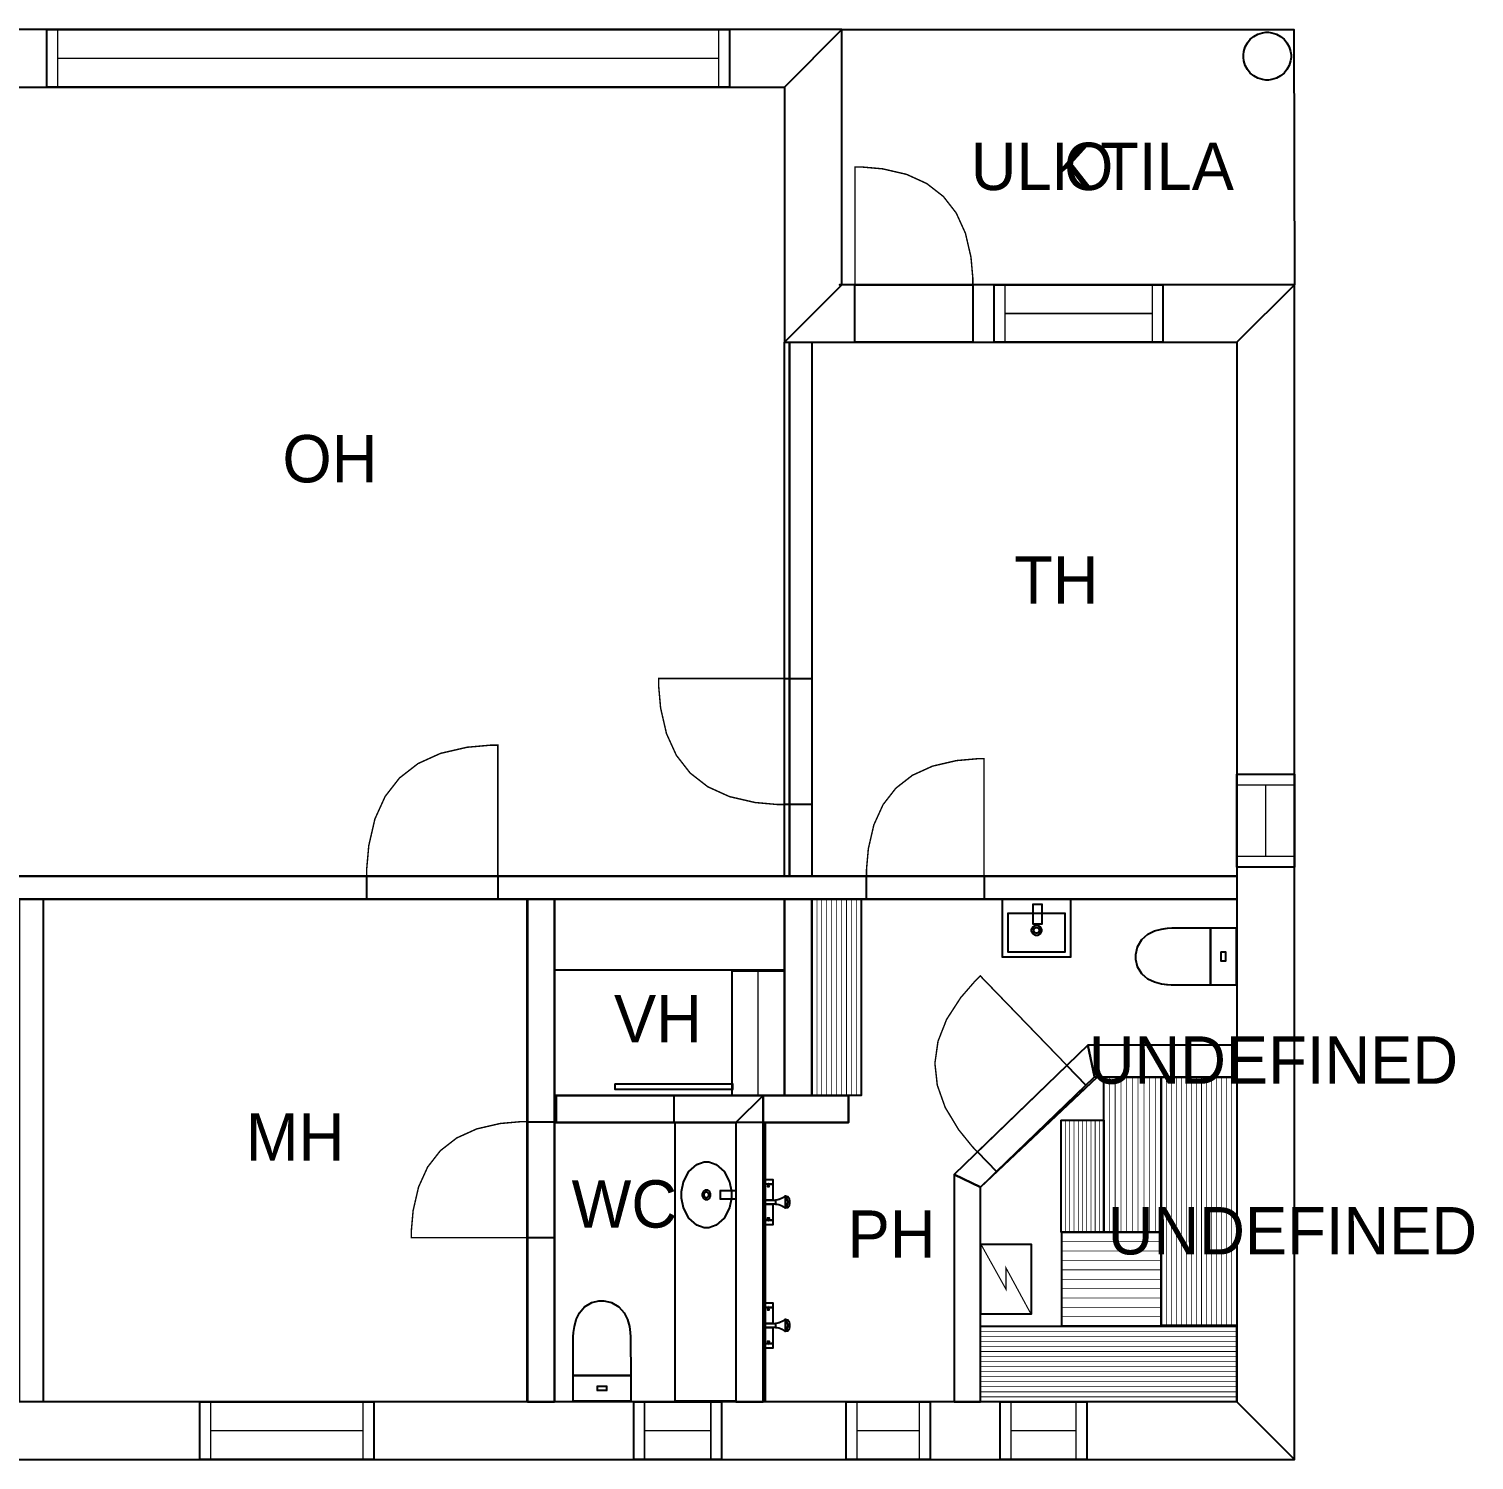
# Model space of a CAD drawing. Extents: x -2 to 29.4, y 0 to 12.7.
# Drawn here: x 18.91 to 29.4, y 1.6 to 11.99 of the extents above; entities that cross this region are included whole.
import ezdxf

# ---------------------------------------------------------------- set-up
doc = ezdxf.new("R2010")
doc.units = 0
doc.layers.get('0').update_dxf_attribs({"linetype": 'CONTINUOUS'})

msp = doc.modelspace()

# ---------------------------------------------------------------- linework, layer by layer
at = {"color": 0}
for points, const_width in [([(12.9177, 11.5708), (24.3924, 11.5708), (24.809, 11.9874), (12.501, 11.9874), (12.9177, 11.5708)], 0.00208), ([(19.0371, 11.9874), (23.9914, 11.9874), (23.9914, 11.5708), (19.0371, 11.5708), (19.0371, 11.9874)], 0.01042), ([(19.0371, 11.9874), (23.9914, 11.9874), (23.9914, 11.5708), (19.0371, 11.5708), (19.0371, 11.9874)], 0.01042), ([(24.3924, 11.5708), (24.3924, 9.71793), (24.809, 10.1346), (24.809, 11.9874), (24.3924, 11.5708)], 0.00208), ([(24.809, 10.1346), (24.809, 11.9874), (28.0888, 11.9874), (28.0932, 10.1346), (24.791, 10.1346), (24.809, 10.1346)], 0.00208), ([(25.7589, 10.1346), (25.7589, 10.1847), (25.7456, 10.3351), (25.7054, 10.5089), (25.6386, 10.6559), (25.545, 10.7763), (25.4247, 10.8698), (25.2778, 10.9367), (25.1039, 10.9768), (24.9535, 10.9901), (24.9035, 10.9901), (24.9035, 10.1346), (25.7589, 10.1346)], 0.01042), ([(24.3924, 9.71793), (27.6765, 9.71793), (28.0932, 10.1346), (24.809, 10.1346), (24.3924, 9.71793)], 0.00208), ([(24.9035, 10.1346), (25.7589, 10.1346), (25.7589, 9.71793), (24.9035, 9.71793), (24.9035, 10.1346)], 0.01042), ([(24.9035, 10.1346), (25.7589, 10.1346), (25.7589, 9.71793), (24.9035, 9.71793), (24.9035, 10.1346)], 0.01042), ([(25.9144, 10.1346), (27.1394, 10.1346), (27.1394, 9.71793), (25.9144, 9.71793), (25.9144, 10.1346)], 0.01042), ([(25.9144, 10.1346), (27.1394, 10.1346), (27.1394, 9.71793), (25.9144, 9.71793), (25.9144, 10.1346)], 0.01042), ([(27.6765, 9.71793), (27.6765, 2.02468), (28.0932, 1.60801), (28.0932, 10.1346), (27.6765, 9.71793)], 0.00208), ([(24.3924, 9.71793), (24.5903, 9.71793), (24.5903, 5.84082), (24.3924, 5.84082), (24.3924, 9.71793)], 0.00208), ([(24.3924, 6.36219), (24.3388, 6.36219), (24.1781, 6.37651), (23.9924, 6.41938), (23.8351, 6.49078), (23.7065, 6.59076), (23.6065, 6.71935), (23.5351, 6.87651), (23.4924, 7.06222), (23.4781, 7.22293), (23.4781, 7.27647), (24.3924, 7.27647), (24.3924, 6.36219)], 0.01042), ([(24.3924, 7.27647), (24.5903, 7.27647), (24.5903, 6.36219), (24.3924, 6.36219), (24.3924, 7.27647)], 0.01042), ([(24.3924, 7.27647), (24.5903, 7.27647), (24.5903, 6.36219), (24.3924, 6.36219), (24.3924, 7.27647)], 0.01042), ([(21.3589, 5.84082), (21.3589, 5.8966), (21.3738, 6.06392), (21.4183, 6.25726), (21.4926, 6.42085), (21.5967, 6.55469), (21.7306, 6.65881), (21.8942, 6.73313), (22.0875, 6.77772), (22.2549, 6.79258), (22.3106, 6.79258), (22.3106, 5.84082), (21.3589, 5.84082)], 0.01042), ([(24.9871, 5.84082), (24.9871, 5.89085), (25.0004, 6.04085), (25.0404, 6.21419), (25.1071, 6.36083), (25.2004, 6.48085), (25.3204, 6.57422), (25.4671, 6.64085), (25.6404, 6.68088), (25.7904, 6.69417), (25.8404, 6.69417), (25.8404, 5.84082), (24.9871, 5.84082)], 0.01042), ([(27.6765, 6.58176), (28.0932, 6.58176), (28.0932, 5.90804), (27.6765, 5.90804), (27.6765, 6.58176)], 0.01042), ([(27.6765, 6.58176), (28.0932, 6.58176), (28.0932, 5.90804), (27.6765, 5.90804), (27.6765, 6.58176)], 0.01042), ([(15.5824, 5.84082), (27.6765, 5.84082), (27.6765, 5.67529), (15.5824, 5.67529), (15.5824, 5.84082)], 0.00208), ([(21.3589, 5.84082), (22.3106, 5.84082), (22.3106, 5.67529), (21.3589, 5.67529), (21.3589, 5.84082)], 0.01042), ([(21.3589, 5.84082), (22.3106, 5.84082), (22.3106, 5.67529), (21.3589, 5.67529), (21.3589, 5.84082)], 0.01042), ([(24.9871, 5.84082), (25.8404, 5.84082), (25.8404, 5.67529), (24.9871, 5.67529), (24.9871, 5.84082)], 0.01042), ([(24.9871, 5.84082), (25.8404, 5.84082), (25.8404, 5.67529), (24.9871, 5.67529), (24.9871, 5.84082)], 0.01042), ([(18.8128, 5.67529), (19.0107, 5.67529), (19.0107, 2.02468), (18.8128, 2.02468), (18.8128, 5.67529)], 0.00208), ([(22.5251, 5.67529), (22.7231, 5.67529), (22.7231, 2.02468), (22.5251, 2.02468), (22.5251, 5.67529)], 0.00208), ([(22.7231, 5.67535), (24.3883, 5.67535), (24.3883, 5.16026), (22.7231, 5.16026), (22.7231, 5.67535)], 0.01042), ([(24.3924, 5.67529), (24.5903, 5.67529), (24.5903, 4.25065), (24.3924, 4.25065), (24.3924, 5.67529)], 0.00208), ([(24.591, 5.67389), (24.591, 4.25065), (24.9493, 4.25065), (24.9493, 5.67389), (24.591, 5.67389)], 0.01042), ([(25.9747, 5.67486), (26.469, 5.67486), (26.469, 5.25364), (25.9747, 5.25364), (25.9747, 5.67486)], 0.01042), ([(26.0158, 5.57383), (26.4279, 5.57383), (26.4279, 5.2909), (26.0158, 5.2909), (26.0158, 5.57383)], 0.01042), ([(26.1972, 5.63976), (26.2597, 5.63976), (26.2597, 5.49393), (26.1972, 5.49393), (26.1972, 5.63976)], 0.01042), ([(26.2583, 5.44879), (26.2583, 5.44239), (26.2476, 5.42301), (26.2283, 5.41233), (26.2219, 5.41233), (26.2154, 5.41233), (26.1961, 5.42301), (26.1854, 5.44239), (26.1854, 5.44879), (26.1854, 5.45524), (26.1961, 5.47461), (26.2154, 5.48525), (26.2219, 5.48525), (26.2283, 5.48525), (26.2476, 5.47461), (26.2583, 5.45524), (26.2583, 5.44879)], 0.00833), ([(26.2428, 5.44879), (26.2428, 5.44515), (26.2367, 5.43408), (26.2256, 5.42796), (26.2219, 5.42796), (26.2182, 5.42796), (26.2071, 5.43408), (26.2011, 5.44515), (26.2011, 5.44879), (26.2011, 5.45247), (26.2071, 5.46354), (26.2182, 5.46962), (26.2219, 5.46962), (26.2256, 5.46962), (26.2367, 5.46354), (26.2428, 5.45247), (26.2428, 5.44879)], 0.00833), ([(27.2158, 5.05062), (27.2158, 5.05062), (27.204, 5.05057), (27.1731, 5.05219), (27.1292, 5.05832), (27.079, 5.07172), (27.0287, 5.09532), (26.9849, 5.13178), (26.9539, 5.18392), (26.9422, 5.23699), (26.9422, 5.25461), (26.9422, 5.27294), (26.9539, 5.32781), (26.9849, 5.38189), (27.0287, 5.41971), (27.079, 5.44412), (27.1292, 5.45811), (27.1731, 5.46451), (27.204, 5.46625), (27.2158, 5.46615), (27.2158, 5.46615), (27.4842, 5.46718), (27.4842, 5.05062), (27.2158, 5.05062)], 0.01042), ([(27.4842, 5.46718), (27.4842, 5.05062), (27.6714, 5.05062), (27.6714, 5.46718), (27.4842, 5.46718)], 0.01042), ([(27.5619, 5.29199), (27.5619, 5.22581), (27.5935, 5.22581), (27.5935, 5.29199), (27.5619, 5.29199)], 0.01042), ([(24.0107, 5.15494), (24.0107, 4.25065), (24.3896, 4.25065), (24.3896, 5.15494), (24.0107, 5.15494)], 0.01042), ([(25.7924, 3.84011), (25.7556, 3.87819), (25.6553, 4.00211), (25.5582, 4.16347), (25.501, 4.32411), (25.4836, 4.4841), (25.5062, 4.64344), (25.5687, 4.80214), (25.6711, 4.96018), (25.7756, 5.08074), (25.8135, 5.11751), (26.4417, 4.46821), (25.7924, 3.84011)], 0.01042), ([(26.5938, 4.6154), (25.6233, 3.67654), (25.8149, 3.58436), (26.6424, 4.38476), (26.5938, 4.6154)], 0.00208), ([(27.6765, 4.6154), (26.5938, 4.6154), (26.6424, 4.38476), (27.6765, 4.38476), (27.6765, 4.6154)], 0.00208), ([(26.4417, 4.46821), (25.7924, 3.84011), (25.9311, 3.69678), (26.5803, 4.32487), (26.4417, 4.46821)], 0.01042), ([(26.4417, 4.46821), (25.7924, 3.84011), (25.9311, 3.69678), (26.5803, 4.32487), (26.4417, 4.46821)], 0.01042), ([(23.1632, 4.33399), (24.014, 4.33399), (24.014, 4.29232), (23.1632, 4.29232), (23.1632, 4.33399)], 0.01042), ([(26.7089, 4.38482), (26.7089, 3.25831), (27.1256, 3.25831), (27.1256, 4.38482), (26.7089, 4.38482)], 0.01042), ([(27.1264, 4.38482), (27.1264, 2.57878), (27.6751, 2.57878), (27.6751, 4.38482), (27.1264, 4.38482)], 0.01042), ([(22.7231, 4.25065), (24.2375, 4.25065), (24.2375, 4.05274), (22.7231, 4.05274), (22.7231, 4.25065)], 0.00208), ([(22.7376, 4.25065), (23.5886, 4.25065), (23.5886, 4.05274), (22.7376, 4.05274), (22.7376, 4.25065)], 0.01042), ([(24.0396, 4.05274), (24.0396, 2.02468), (24.2375, 2.02468), (24.2375, 4.25065), (24.0396, 4.05274)], 0.00208), ([(24.2375, 4.25065), (24.8569, 4.25065), (24.8569, 4.05274), (24.2375, 4.05274), (24.2375, 4.25065)], 0.00208), ([(22.5251, 4.05946), (22.4757, 4.05946), (22.3276, 4.04633), (22.1565, 4.00683), (22.0117, 3.94103), (21.8932, 3.84885), (21.8011, 3.73042), (21.7353, 3.58561), (21.6957, 3.41444), (21.6826, 3.26633), (21.6826, 3.21696), (22.5251, 3.21696), (22.5251, 4.05946)], 0.01042), ([(22.5251, 4.05946), (22.7231, 4.05946), (22.7231, 3.21696), (22.5251, 3.21696), (22.5251, 4.05946)], 0.01042), ([(22.5251, 4.05946), (22.7231, 4.05946), (22.7231, 3.21696), (22.5251, 3.21696), (22.5251, 4.05946)], 0.01042), ([(23.5985, 4.05274), (23.5985, 2.02951), (24.0376, 2.02951), (24.0376, 4.05274), (23.5985, 4.05274)], 0.01042), ([(26.4007, 4.0709), (26.4007, 3.25651), (26.7089, 3.25651), (26.7089, 4.0709), (26.4007, 4.0709)], 0.01042), ([(23.825, 3.2889), (23.8074, 3.2889), (23.7544, 3.30778), (23.6969, 3.3591), (23.6582, 3.43528), (23.6439, 3.50521), (23.6439, 3.52849), (23.6439, 3.55181), (23.6582, 3.62175), (23.6969, 3.69792), (23.7544, 3.74924), (23.8074, 3.76807), (23.825, 3.76807), (23.8426, 3.76807), (23.8956, 3.74924), (23.9531, 3.69792), (23.9918, 3.62175), (24.0061, 3.55181), (24.0061, 3.52849), (24.0061, 3.50521), (23.9918, 3.43528), (23.9531, 3.3591), (23.8956, 3.30778), (23.8426, 3.2889), (23.825, 3.2889)], 0.01042), ([(25.6233, 3.67654), (25.6233, 2.02468), (25.8149, 2.02468), (25.8149, 3.58436), (25.6233, 3.67654)], 0.00208), ([(23.825, 3.49203), (23.8201, 3.49203), (23.8056, 3.50271), (23.7975, 3.52208), (23.7975, 3.52849), (23.7975, 3.53494), (23.8056, 3.55431), (23.8201, 3.56494), (23.825, 3.56494), (23.8299, 3.56494), (23.8444, 3.55431), (23.8526, 3.53494), (23.8526, 3.52849), (23.8526, 3.52208), (23.8444, 3.50271), (23.8299, 3.49203), (23.825, 3.49203)], 0.01042), ([(24.2428, 3.64079), (24.2428, 3.60536), (24.3063, 3.60536), (24.3063, 3.64079), (24.2428, 3.64079)], 0.01042), ([(24.2428, 3.60639), (24.2428, 3.48975), (24.3063, 3.48975), (24.3063, 3.60639), (24.2428, 3.60639)], 0.01042), ([(24.275, 3.60536), (24.2737, 3.60215), (24.2699, 3.5925), (24.2687, 3.58974), (24.2687, 3.58974), (24.2701, 3.58974), (24.2744, 3.58974), (24.2787, 3.58974), (24.2803, 3.58974), (24.2803, 3.58974), (24.2796, 3.59212), (24.2761, 3.60211), (24.275, 3.60536)], 0.01042), ([(23.825, 3.50765), (23.8222, 3.50765), (23.8139, 3.51378), (23.8093, 3.52485), (23.8093, 3.52849), (23.8093, 3.53217), (23.8139, 3.54324), (23.8222, 3.54932), (23.825, 3.54932), (23.8278, 3.54932), (23.8361, 3.54324), (23.8408, 3.53217), (23.8408, 3.52849), (23.8408, 3.52485), (23.8361, 3.51378), (23.8278, 3.50765), (23.825, 3.50765)], 0.01042), ([(23.9274, 3.55974), (23.9274, 3.49724), (24.0376, 3.49724), (24.0376, 3.55974), (23.9274, 3.55974)], 0.01042), ([(24.2428, 3.46164), (24.2428, 3.48975), (24.3261, 3.48975), (24.3261, 3.48275), (24.3261, 3.46696), (24.3261, 3.46164), (24.3053, 3.46164), (24.2583, 3.46164), (24.2428, 3.46164)], 0.01042), ([(24.2428, 3.46164), (24.2428, 3.34494), (24.3063, 3.34494), (24.3063, 3.46164), (24.2428, 3.46164)], 0.01042), ([(24.275, 3.34494), (24.2737, 3.34819), (24.2699, 3.35786), (24.2687, 3.36057), (24.2687, 3.36057), (24.2701, 3.36057), (24.2744, 3.36057), (24.2787, 3.36057), (24.2803, 3.36057), (24.2803, 3.36057), (24.2796, 3.35824), (24.2761, 3.34825), (24.275, 3.34494)], 0.01042), ([(24.2428, 3.34494), (24.2428, 3.31164), (24.3063, 3.31164), (24.3063, 3.34494), (24.2428, 3.34494)], 0.01042), ([(26.4046, 3.2564), (27.1264, 3.2564), (27.1264, 2.57497), (26.4046, 2.57497), (26.4046, 3.2564)], 0.01042), ([(25.8175, 3.17025), (25.8175, 2.66162), (26.1821, 2.66162), (26.1821, 3.17025), (25.8175, 3.17025)], 0.00848), ([(22.8586, 2.48551), (22.8586, 2.48551), (22.8586, 2.49729), (22.8601, 2.52826), (22.8664, 2.5721), (22.8797, 2.62235), (22.9033, 2.67258), (22.9397, 2.71642), (22.9919, 2.7474), (23.045, 2.75911), (23.0626, 2.75911), (23.081, 2.75911), (23.1358, 2.7474), (23.1899, 2.71642), (23.2276, 2.67258), (23.2521, 2.62235), (23.2661, 2.5721), (23.2725, 2.52826), (23.2743, 2.49729), (23.2742, 2.48551), (23.2742, 2.48551), (23.2753, 2.21724), (22.8586, 2.21724), (22.8586, 2.48551)], 0.01042), ([(24.2428, 2.74556), (24.2428, 2.71012), (24.3063, 2.71012), (24.3063, 2.74556), (24.2428, 2.74556)], 0.01042), ([(24.2428, 2.71115), (24.2428, 2.59451), (24.3063, 2.59451), (24.3063, 2.71115), (24.2428, 2.71115)], 0.01042), ([(24.275, 2.71012), (24.2737, 2.70692), (24.2699, 2.69726), (24.2687, 2.6945), (24.2687, 2.6945), (24.2701, 2.6945), (24.2744, 2.6945), (24.2787, 2.6945), (24.2803, 2.6945), (24.2803, 2.6945), (24.2796, 2.69689), (24.2761, 2.70688), (24.275, 2.71012)], 0.01042), ([(24.2428, 2.56635), (24.2428, 2.59451), (24.3261, 2.59451), (24.3261, 2.58751), (24.3261, 2.57167), (24.3261, 2.56635), (24.3053, 2.56635), (24.2583, 2.56635), (24.2428, 2.56635)], 0.01042), ([(24.2428, 2.56635), (24.2428, 2.44971), (24.3063, 2.44971), (24.3063, 2.56635), (24.2428, 2.56635)], 0.01042), ([(25.815, 2.57411), (27.6733, 2.57411), (27.6733, 2.02539), (25.815, 2.02539), (25.815, 2.57411)], 0.01042), ([(24.2428, 2.44971), (24.2428, 2.41639), (24.3063, 2.41639), (24.3063, 2.44971), (24.2428, 2.44971)], 0.01042), ([(24.275, 2.44971), (24.2737, 2.45296), (24.2699, 2.46263), (24.2687, 2.46533), (24.2687, 2.46533), (24.2701, 2.46533), (24.2744, 2.46533), (24.2787, 2.46533), (24.2803, 2.46533), (24.2803, 2.46533), (24.2796, 2.463), (24.2761, 2.45301), (24.275, 2.44971)], 0.01042), ([(22.8586, 2.21724), (23.2751, 2.21724), (23.2751, 2.02994), (22.8586, 2.02994), (22.8586, 2.21724)], 0.01042), ([(23.0338, 2.13938), (23.1, 2.13938), (23.1, 2.10781), (23.0338, 2.10781), (23.0338, 2.13938)], 0.01042), ([(27.6765, 2.02468), (5.68886, 2.02468), (5.27219, 1.60801), (28.0932, 1.60801), (27.6765, 2.02468)], 0.00208), ([(20.1471, 2.02468), (21.41, 2.02468), (21.41, 1.60801), (20.1471, 1.60801), (20.1471, 2.02468)], 0.01042), ([(20.1471, 2.02468), (21.41, 2.02468), (21.41, 1.60801), (20.1471, 1.60801), (20.1471, 2.02468)], 0.01042), ([(23.2969, 2.02468), (23.9353, 2.02468), (23.9353, 1.60801), (23.2969, 1.60801), (23.2969, 2.02468)], 0.01042), ([(23.2969, 2.02468), (23.9353, 2.02468), (23.9353, 1.60801), (23.2969, 1.60801), (23.2969, 2.02468)], 0.01042), ([(24.8403, 2.02468), (25.4494, 2.02468), (25.4494, 1.60801), (24.8403, 1.60801), (24.8403, 2.02468)], 0.01042), ([(24.8403, 2.02468), (25.4494, 2.02468), (25.4494, 1.60801), (24.8403, 1.60801), (24.8403, 2.02468)], 0.01042), ([(25.9581, 2.02468), (26.5861, 2.02468), (26.5861, 1.60801), (25.9581, 1.60801), (25.9581, 2.02468)], 0.01042), ([(25.9581, 2.02468), (26.5861, 2.02468), (26.5861, 1.60801), (25.9581, 1.60801), (25.9581, 2.02468)], 0.01042)]:
    msp.add_lwpolyline(points, close=True, dxfattribs=dict(at, const_width=const_width))
for points in [[(12.9177, 11.5708), (24.3924, 11.5708), (24.809, 11.9874), (12.501, 11.9874), (12.9177, 11.5708)], [(24.3924, 11.5708), (24.3924, 9.71793), (24.809, 10.1346), (24.809, 11.9874), (24.3924, 11.5708)], [(28.0689, 11.7947), (28.0689, 11.786), (28.0654, 11.7598), (28.0553, 11.7273), (28.0393, 11.6979), (28.0182, 11.6722), (27.9925, 11.6512), (27.9632, 11.6351), (27.9307, 11.6251), (27.9046, 11.6215), (27.8958, 11.6215), (27.8871, 11.6215), (27.861, 11.6251), (27.8285, 11.6351), (27.799, 11.6512), (27.7733, 11.6722), (27.7522, 11.6979), (27.7363, 11.7273), (27.7263, 11.7598), (27.7228, 11.786), (27.7228, 11.7947), (27.7228, 11.8034), (27.7263, 11.8295), (27.7363, 11.862), (27.7522, 11.8914), (27.7733, 11.9171), (27.799, 11.9382), (27.8285, 11.9542), (27.861, 11.9643), (27.8871, 11.9678), (27.8958, 11.9678), (27.9046, 11.9678), (27.9307, 11.9643), (27.9632, 11.9542), (27.9925, 11.9382), (28.0182, 11.9171), (28.0393, 11.8914), (28.0553, 11.862), (28.0654, 11.8295), (28.0689, 11.8034), (28.0689, 11.7947)], [(24.3924, 9.71793), (27.6765, 9.71793), (28.0932, 10.1346), (24.809, 10.1346), (24.3924, 9.71793)], [(27.6765, 9.71793), (27.6765, 2.02468), (28.0932, 1.60801), (28.0932, 10.1346), (27.6765, 9.71793)], [(24.3924, 9.71793), (24.5903, 9.71793), (24.5903, 5.84082), (24.3924, 5.84082), (24.3924, 9.71793)], [(15.5824, 5.84082), (27.6765, 5.84082), (27.6765, 5.67529), (15.5824, 5.67529), (15.5824, 5.84082)], [(18.8128, 5.67529), (19.0107, 5.67529), (19.0107, 2.02468), (18.8128, 2.02468), (18.8128, 5.67529)], [(22.5251, 5.67529), (22.7231, 5.67529), (22.7231, 2.02468), (22.5251, 2.02468), (22.5251, 5.67529)], [(24.3924, 5.67529), (24.5903, 5.67529), (24.5903, 4.25065), (24.3924, 4.25065), (24.3924, 5.67529)], [(26.5938, 4.6154), (25.6233, 3.67654), (25.8149, 3.58436), (26.6424, 4.38476), (26.5938, 4.6154)], [(27.6765, 4.6154), (26.5938, 4.6154), (26.6424, 4.38476), (27.6765, 4.38476), (27.6765, 4.6154)], [(22.7231, 4.25065), (24.2375, 4.25065), (24.2375, 4.05274), (22.7231, 4.05274), (22.7231, 4.25065)], [(24.0396, 4.05274), (24.0396, 2.02468), (24.2375, 2.02468), (24.2375, 4.25065), (24.0396, 4.05274)], [(24.2375, 4.25065), (24.8569, 4.25065), (24.8569, 4.05274), (24.2375, 4.05274), (24.2375, 4.25065)], [(25.6233, 3.67654), (25.6233, 2.02468), (25.8149, 2.02468), (25.8149, 3.58436), (25.6233, 3.67654)], [(27.6765, 2.02468), (5.68886, 2.02468), (5.27219, 1.60801), (28.0932, 1.60801), (27.6765, 2.02468)]]:
    msp.add_lwpolyline(points, close=True, dxfattribs=at)
at = {"color": 7}
for points in [[(19.0371, 11.9874), (23.9914, 11.9874), (23.9914, 11.5708), (19.0371, 11.5708), (19.0371, 11.9874)], [(19.0371, 11.9874), (23.9914, 11.9874), (23.9914, 11.5708), (19.0371, 11.5708), (19.0371, 11.9874)], [(24.809, 10.1346), (24.809, 11.9874), (28.0888, 11.9874), (28.0932, 10.1346), (24.791, 10.1346), (24.809, 10.1346)], [(24.3924, 9.71793), (24.4279, 9.71793), (24.4279, 5.84082), (17.0481, 5.84082), (17.0481, 6.95117), (17.0844, 6.95117), (17.0844, 11.5708), (24.3924, 11.5708), (24.3924, 9.71793)], [(24.9035, 10.1346), (25.7589, 10.1346), (25.7589, 9.71793), (24.9035, 9.71793), (24.9035, 10.1346)], [(24.9035, 10.1346), (25.7589, 10.1346), (25.7589, 9.71793), (24.9035, 9.71793), (24.9035, 10.1346)], [(25.9144, 10.1346), (27.1394, 10.1346), (27.1394, 9.71793), (25.9144, 9.71793), (25.9144, 10.1346)], [(25.9144, 10.1346), (27.1394, 10.1346), (27.1394, 9.71793), (25.9144, 9.71793), (25.9144, 10.1346)], [(24.4279, 9.71793), (27.6765, 9.71793), (27.6765, 5.84082), (24.4279, 5.84082), (24.4279, 9.71793)], [(24.3924, 7.27647), (24.5903, 7.27647), (24.5903, 6.36219), (24.3924, 6.36219), (24.3924, 7.27647)], [(24.3924, 7.27647), (24.5903, 7.27647), (24.5903, 6.36219), (24.3924, 6.36219), (24.3924, 7.27647)], [(27.6765, 6.58176), (28.0932, 6.58176), (28.0932, 5.90804), (27.6765, 5.90804), (27.6765, 6.58176)], [(27.6765, 6.58176), (28.0932, 6.58176), (28.0932, 5.90804), (27.6765, 5.90804), (27.6765, 6.58176)], [(21.3589, 5.84082), (22.3106, 5.84082), (22.3106, 5.67529), (21.3589, 5.67529), (21.3589, 5.84082)], [(21.3589, 5.84082), (22.3106, 5.84082), (22.3106, 5.67529), (21.3589, 5.67529), (21.3589, 5.84082)], [(24.9871, 5.84082), (25.8404, 5.84082), (25.8404, 5.67529), (24.9871, 5.67529), (24.9871, 5.84082)], [(24.9871, 5.84082), (25.8404, 5.84082), (25.8404, 5.67529), (24.9871, 5.67529), (24.9871, 5.84082)], [(18.8392, 5.67529), (22.5232, 5.67529), (22.5232, 2.02468), (18.8392, 2.02468), (18.8392, 5.67529)], [(22.5251, 2.02468), (22.7231, 2.02468), (22.7231, 4.05274), (24.0396, 4.05274), (24.0396, 2.02468), (24.2375, 2.02468), (24.2375, 4.05274), (24.2518, 4.05274), (24.2518, 2.02468), (22.5232, 2.02468), (22.5232, 5.67529), (22.5251, 5.67529), (22.5251, 2.02468)], [(22.7231, 5.67535), (24.3883, 5.67535), (24.3883, 5.16026), (22.7231, 5.16026), (22.7231, 5.67535)], [(22.7231, 5.67529), (24.3924, 5.67529), (24.3924, 4.25065), (22.7231, 4.25065), (22.7231, 5.67529)], [(27.6765, 4.6154), (26.5938, 4.6154), (25.6233, 3.67654), (25.6233, 2.02468), (24.2518, 2.02468), (24.2518, 4.05274), (24.8569, 4.05274), (24.8569, 4.25065), (24.5903, 4.25065), (24.5903, 5.67529), (27.6765, 5.67529), (27.6765, 4.6154)], [(24.591, 5.67389), (24.9493, 5.67389), (24.9493, 4.25065), (24.591, 4.25065), (24.591, 5.67389)], [(25.9747, 5.67486), (26.469, 5.67486), (26.469, 5.25364), (25.9747, 5.25364), (25.9747, 5.67486)], [(26.0158, 5.57383), (26.4279, 5.57383), (26.4279, 5.2909), (26.0158, 5.2909), (26.0158, 5.57383)], [(26.1972, 5.63976), (26.2597, 5.63976), (26.2597, 5.49393), (26.1972, 5.49393), (26.1972, 5.63976)], [(26.2583, 5.44879), (26.2583, 5.44239), (26.2476, 5.42301), (26.2283, 5.41233), (26.2219, 5.41233), (26.2154, 5.41233), (26.1961, 5.42301), (26.1854, 5.44239), (26.1854, 5.44879), (26.1854, 5.45524), (26.1961, 5.47461), (26.2154, 5.48525), (26.2219, 5.48525), (26.2283, 5.48525), (26.2476, 5.47461), (26.2583, 5.45524), (26.2583, 5.44879)], [(26.2428, 5.44879), (26.2428, 5.44515), (26.2367, 5.43408), (26.2256, 5.42796), (26.2219, 5.42796), (26.2182, 5.42796), (26.2071, 5.43408), (26.2011, 5.44515), (26.2011, 5.44879), (26.2011, 5.45247), (26.2071, 5.46354), (26.2182, 5.46962), (26.2219, 5.46962), (26.2256, 5.46962), (26.2367, 5.46354), (26.2428, 5.45247), (26.2428, 5.44879)], [(27.2158, 5.05062), (27.2158, 5.05062), (27.204, 5.05057), (27.1731, 5.05219), (27.1292, 5.05832), (27.079, 5.07172), (27.0287, 5.09532), (26.9849, 5.13178), (26.9539, 5.18392), (26.9422, 5.23699), (26.9422, 5.25461), (26.9422, 5.27294), (26.9539, 5.32781), (26.9849, 5.38189), (27.0287, 5.41971), (27.079, 5.44412), (27.1292, 5.45811), (27.1731, 5.46451), (27.204, 5.46625), (27.2158, 5.46615), (27.2158, 5.46615), (27.4842, 5.46718), (27.4842, 5.05062), (27.2158, 5.05062)], [(27.4842, 5.46718), (27.6714, 5.46718), (27.6714, 5.05062), (27.4842, 5.05062), (27.4842, 5.46718)], [(27.5619, 5.29199), (27.5935, 5.29199), (27.5935, 5.22581), (27.5619, 5.22581), (27.5619, 5.29199)], [(24.0107, 5.15494), (24.3896, 5.15494), (24.3896, 4.25065), (24.0107, 4.25065), (24.0107, 5.15494)], [(26.4417, 4.46821), (25.7924, 3.84011), (25.9311, 3.69678), (26.5803, 4.32487), (26.4417, 4.46821)], [(26.4417, 4.46821), (25.7924, 3.84011), (25.9311, 3.69678), (26.5803, 4.32487), (26.4417, 4.46821)], [(23.1632, 4.33399), (24.014, 4.33399), (24.014, 4.29232), (23.1632, 4.29232), (23.1632, 4.33399)], [(27.6765, 2.02468), (25.8149, 2.02468), (25.8149, 3.58333), (26.6622, 4.38292), (27.6765, 4.38292), (27.6765, 2.02468)], [(27.6765, 4.38476), (27.6765, 4.38292), (26.6622, 4.38292), (25.9086, 3.67654), (26.6424, 4.38476), (27.6765, 4.38476)], [(26.7089, 4.38482), (27.1256, 4.38482), (27.1256, 3.25831), (26.7089, 3.25831), (26.7089, 4.38482)], [(27.1264, 4.38482), (27.6751, 4.38482), (27.6751, 2.57878), (27.1264, 2.57878), (27.1264, 4.38482)], [(22.7376, 4.25065), (23.5886, 4.25065), (23.5886, 4.05274), (22.7376, 4.05274), (22.7376, 4.25065)], [(22.7376, 4.25065), (23.5886, 4.25065), (23.5886, 4.05274), (22.7376, 4.05274), (22.7376, 4.25065)], [(22.5251, 4.05946), (22.7231, 4.05946), (22.7231, 3.21696), (22.5251, 3.21696), (22.5251, 4.05946)], [(22.5251, 4.05946), (22.7231, 4.05946), (22.7231, 3.21696), (22.5251, 3.21696), (22.5251, 4.05946)], [(23.5985, 4.05274), (24.0376, 4.05274), (24.0376, 2.02951), (23.5985, 2.02951), (23.5985, 4.05274)], [(26.4007, 4.0709), (26.7089, 4.0709), (26.7089, 3.25651), (26.4007, 3.25651), (26.4007, 4.0709)], [(23.825, 3.2889), (23.8074, 3.2889), (23.7544, 3.30778), (23.6969, 3.3591), (23.6582, 3.43528), (23.6439, 3.50521), (23.6439, 3.52849), (23.6439, 3.55181), (23.6582, 3.62175), (23.6969, 3.69792), (23.7544, 3.74924), (23.8074, 3.76807), (23.825, 3.76807), (23.8426, 3.76807), (23.8956, 3.74924), (23.9531, 3.69792), (23.9918, 3.62175), (24.0061, 3.55181), (24.0061, 3.52849), (24.0061, 3.50521), (23.9918, 3.43528), (23.9531, 3.3591), (23.8956, 3.30778), (23.8426, 3.2889), (23.825, 3.2889)], [(24.2428, 3.64079), (24.3063, 3.64079), (24.3063, 3.60536), (24.2428, 3.60536), (24.2428, 3.64079)], [(24.2428, 3.60639), (24.3063, 3.60639), (24.3063, 3.48975), (24.2428, 3.48975), (24.2428, 3.60639)], [(24.275, 3.60536), (24.2737, 3.60215), (24.2699, 3.5925), (24.2687, 3.58974), (24.2687, 3.58974), (24.2701, 3.58974), (24.2744, 3.58974), (24.2787, 3.58974), (24.2803, 3.58974), (24.2803, 3.58974), (24.2796, 3.59212), (24.2761, 3.60211), (24.275, 3.60536)], [(23.825, 3.49203), (23.8201, 3.49203), (23.8056, 3.50271), (23.7975, 3.52208), (23.7975, 3.52849), (23.7975, 3.53494), (23.8056, 3.55431), (23.8201, 3.56494), (23.825, 3.56494), (23.8299, 3.56494), (23.8444, 3.55431), (23.8526, 3.53494), (23.8526, 3.52849), (23.8526, 3.52208), (23.8444, 3.50271), (23.8299, 3.49203), (23.825, 3.49203)], [(23.825, 3.50765), (23.8222, 3.50765), (23.8139, 3.51378), (23.8093, 3.52485), (23.8093, 3.52849), (23.8093, 3.53217), (23.8139, 3.54324), (23.8222, 3.54932), (23.825, 3.54932), (23.8278, 3.54932), (23.8361, 3.54324), (23.8408, 3.53217), (23.8408, 3.52849), (23.8408, 3.52485), (23.8361, 3.51378), (23.8278, 3.50765), (23.825, 3.50765)], [(23.9274, 3.55974), (24.0376, 3.55974), (24.0376, 3.49724), (23.9274, 3.49724), (23.9274, 3.55974)], [(24.2428, 3.46164), (24.2428, 3.48975), (24.3261, 3.48975), (24.3261, 3.48275), (24.3261, 3.46696), (24.3261, 3.46164), (24.3053, 3.46164), (24.2583, 3.46164), (24.2428, 3.46164)], [(24.3261, 3.46164), (24.3324, 3.46164), (24.3513, 3.45801), (24.3738, 3.44808), (24.3782, 3.44493), (24.3797, 3.4439), (24.3943, 3.43375), (24.3958, 3.43349), (24.3987, 3.433), (24.4153, 3.43718), (24.4281, 3.45383), (24.4292, 3.45953), (24.4294, 3.46083), (24.4303, 3.47239), (24.4303, 3.47618), (24.4303, 3.47515), (24.4303, 3.47933), (24.4294, 3.4905), (24.4292, 3.49181), (24.4281, 3.49756), (24.4153, 3.51426), (24.3987, 3.51839), (24.3958, 3.51785), (24.3943, 3.51764), (24.3797, 3.50749), (24.3782, 3.5064), (24.3738, 3.50331), (24.3513, 3.49343), (24.3324, 3.48975), (24.3261, 3.48975)], [(24.3969, 3.43349), (24.3974, 3.43375), (24.4075, 3.44564), (24.4167, 3.4694), (24.4167, 3.47726), (24.4164, 3.48351), (24.4072, 3.50618), (24.3974, 3.51736), (24.3969, 3.51785)], [(24.2428, 3.46164), (24.3063, 3.46164), (24.3063, 3.34494), (24.2428, 3.34494), (24.2428, 3.46164)], [(24.275, 3.34494), (24.2737, 3.34819), (24.2699, 3.35786), (24.2687, 3.36057), (24.2687, 3.36057), (24.2701, 3.36057), (24.2744, 3.36057), (24.2787, 3.36057), (24.2803, 3.36057), (24.2803, 3.36057), (24.2796, 3.35824), (24.2761, 3.34825), (24.275, 3.34494)], [(24.2428, 3.34494), (24.3063, 3.34494), (24.3063, 3.31164), (24.2428, 3.31164), (24.2428, 3.34494)], [(26.4046, 3.2564), (27.1264, 3.2564), (27.1264, 2.57497), (26.4046, 2.57497), (26.4046, 3.2564)], [(25.8175, 3.17025), (26.1821, 3.17025), (26.1821, 2.66162), (25.8175, 2.66162), (25.8175, 3.17025)], [(22.8586, 2.48551), (22.8586, 2.48551), (22.8586, 2.49729), (22.8601, 2.52826), (22.8664, 2.5721), (22.8797, 2.62235), (22.9033, 2.67258), (22.9397, 2.71642), (22.9919, 2.7474), (23.045, 2.75911), (23.0626, 2.75911), (23.081, 2.75911), (23.1358, 2.7474), (23.1899, 2.71642), (23.2276, 2.67258), (23.2521, 2.62235), (23.2661, 2.5721), (23.2725, 2.52826), (23.2743, 2.49729), (23.2742, 2.48551), (23.2742, 2.48551), (23.2753, 2.21724), (22.8586, 2.21724), (22.8586, 2.48551)], [(24.2428, 2.74556), (24.3063, 2.74556), (24.3063, 2.71012), (24.2428, 2.71012), (24.2428, 2.74556)], [(24.2428, 2.71115), (24.3063, 2.71115), (24.3063, 2.59451), (24.2428, 2.59451), (24.2428, 2.71115)], [(24.275, 2.71012), (24.2737, 2.70692), (24.2699, 2.69726), (24.2687, 2.6945), (24.2687, 2.6945), (24.2701, 2.6945), (24.2744, 2.6945), (24.2787, 2.6945), (24.2803, 2.6945), (24.2803, 2.6945), (24.2796, 2.69689), (24.2761, 2.70688), (24.275, 2.71012)], [(24.3261, 2.56635), (24.3324, 2.56635), (24.3513, 2.56278), (24.3738, 2.55285), (24.3782, 2.54969), (24.3797, 2.54867), (24.3943, 2.53851), (24.3958, 2.53825), (24.3987, 2.53776), (24.4153, 2.54194), (24.4281, 2.5586), (24.4292, 2.56429), (24.4294, 2.5656), (24.4303, 2.57715), (24.4303, 2.58094), (24.4303, 2.57992), (24.4303, 2.5841), (24.4294, 2.59526), (24.4292, 2.59657), (24.4281, 2.60232), (24.4153, 2.61903), (24.3987, 2.62315), (24.3958, 2.62261), (24.3943, 2.6224), (24.3797, 2.61225), (24.3782, 2.61117), (24.3738, 2.60807), (24.3513, 2.59819), (24.3324, 2.59451), (24.3261, 2.59451)], [(24.2428, 2.56635), (24.2428, 2.59451), (24.3261, 2.59451), (24.3261, 2.58751), (24.3261, 2.57167), (24.3261, 2.56635), (24.3053, 2.56635), (24.2583, 2.56635), (24.2428, 2.56635)], [(24.2428, 2.56635), (24.3063, 2.56635), (24.3063, 2.44971), (24.2428, 2.44971), (24.2428, 2.56635)], [(24.3969, 2.53825), (24.3974, 2.53851), (24.4075, 2.55035), (24.4167, 2.57411), (24.4167, 2.58197), (24.4164, 2.58826), (24.4072, 2.61094), (24.3974, 2.62213), (24.3969, 2.62261)], [(25.815, 2.57411), (27.6733, 2.57411), (27.6733, 2.02539), (25.815, 2.02539), (25.815, 2.57411)], [(24.2428, 2.44971), (24.3063, 2.44971), (24.3063, 2.41639), (24.2428, 2.41639), (24.2428, 2.44971)], [(24.275, 2.44971), (24.2737, 2.45296), (24.2699, 2.46263), (24.2687, 2.46533), (24.2687, 2.46533), (24.2701, 2.46533), (24.2744, 2.46533), (24.2787, 2.46533), (24.2803, 2.46533), (24.2803, 2.46533), (24.2796, 2.463), (24.2761, 2.45301), (24.275, 2.44971)], [(22.8586, 2.21724), (23.2751, 2.21724), (23.2751, 2.02994), (22.8586, 2.02994), (22.8586, 2.21724)], [(23.0338, 2.13938), (23.1, 2.13938), (23.1, 2.10781), (23.0338, 2.10781), (23.0338, 2.13938)], [(20.1471, 2.02468), (21.41, 2.02468), (21.41, 1.60801), (20.1471, 1.60801), (20.1471, 2.02468)], [(20.1471, 2.02468), (21.41, 2.02468), (21.41, 1.60801), (20.1471, 1.60801), (20.1471, 2.02468)], [(23.2969, 2.02468), (23.9353, 2.02468), (23.9353, 1.60801), (23.2969, 1.60801), (23.2969, 2.02468)], [(23.2969, 2.02468), (23.9353, 2.02468), (23.9353, 1.60801), (23.2969, 1.60801), (23.2969, 2.02468)], [(24.8403, 2.02468), (25.4494, 2.02468), (25.4494, 1.60801), (24.8403, 1.60801), (24.8403, 2.02468)], [(24.8403, 2.02468), (25.4494, 2.02468), (25.4494, 1.60801), (24.8403, 1.60801), (24.8403, 2.02468)], [(25.9581, 2.02468), (26.5861, 2.02468), (26.5861, 1.60801), (25.9581, 1.60801), (25.9581, 2.02468)], [(25.9581, 2.02468), (26.5861, 2.02468), (26.5861, 1.60801), (25.9581, 1.60801), (25.9581, 2.02468)]]:
    msp.add_lwpolyline(points, close=True, dxfattribs=at)
at = {"color": 0}
for points, const_width in [([(19.1153, 11.5708), (19.1153, 11.9874)], 0.01042), ([(23.9132, 11.5708), (23.9132, 11.9874)], 0.01042), ([(19.1153, 11.7791), (23.9132, 11.7791)], 0.01042), ([(25.9926, 9.71793), (25.9926, 10.1346)], 0.01042), ([(27.0614, 9.71793), (27.0614, 10.1346)], 0.01042), ([(25.9926, 9.92626), (27.0614, 9.92626)], 0.01042), ([(27.6765, 6.50364), (28.0932, 6.50364)], 0.01042), ([(27.8849, 6.50364), (27.8849, 5.98617)], 0.01042), ([(27.6765, 5.98617), (28.0932, 5.98617)], 0.01042), ([(24.3261, 3.46164), (24.3324, 3.46164), (24.3513, 3.45801), (24.3738, 3.44808), (24.3782, 3.44493), (24.3797, 3.4439), (24.3943, 3.43375), (24.3958, 3.43349), (24.3987, 3.433), (24.4153, 3.43718), (24.4281, 3.45383), (24.4292, 3.45953), (24.4294, 3.46083), (24.4303, 3.47239), (24.4303, 3.47618), (24.4303, 3.47515), (24.4303, 3.47933), (24.4294, 3.4905), (24.4292, 3.49181), (24.4281, 3.49756), (24.4153, 3.51426), (24.3987, 3.51839), (24.3958, 3.51785), (24.3943, 3.51764), (24.3797, 3.50749), (24.3782, 3.5064), (24.3738, 3.50331), (24.3513, 3.49343), (24.3324, 3.48975), (24.3261, 3.48975)], 0.01042), ([(24.3969, 3.43349), (24.3974, 3.43375), (24.4075, 3.44564), (24.4167, 3.4694), (24.4167, 3.47726), (24.4164, 3.48351), (24.4072, 3.50618), (24.3974, 3.51736), (24.3969, 3.51785)], 0.01042), ([(26.1821, 2.66162), (25.9997, 2.99815), (25.9997, 2.84304), (25.8175, 3.17025)], 0.00848), ([(24.3261, 2.56635), (24.3324, 2.56635), (24.3513, 2.56278), (24.3738, 2.55285), (24.3782, 2.54969), (24.3797, 2.54867), (24.3943, 2.53851), (24.3958, 2.53825), (24.3987, 2.53776), (24.4153, 2.54194), (24.4281, 2.5586), (24.4292, 2.56429), (24.4294, 2.5656), (24.4303, 2.57715), (24.4303, 2.58094), (24.4303, 2.57992), (24.4303, 2.5841), (24.4294, 2.59526), (24.4292, 2.59657), (24.4281, 2.60232), (24.4153, 2.61903), (24.3987, 2.62315), (24.3958, 2.62261), (24.3943, 2.6224), (24.3797, 2.61225), (24.3782, 2.61117), (24.3738, 2.60807), (24.3513, 2.59819), (24.3324, 2.59451), (24.3261, 2.59451)], 0.01042), ([(24.3969, 2.53825), (24.3974, 2.53851), (24.4075, 2.55035), (24.4167, 2.57411), (24.4167, 2.58197), (24.4164, 2.58826), (24.4072, 2.61094), (24.3974, 2.62213), (24.3969, 2.62261)], 0.01042), ([(20.2251, 2.02468), (20.2251, 1.60801)], 0.01042), ([(21.3318, 2.02468), (21.3318, 1.60801)], 0.01042), ([(23.3751, 2.02468), (23.3751, 1.60801)], 0.01042), ([(23.8571, 2.02468), (23.8571, 1.60801)], 0.01042), ([(24.9183, 2.02468), (24.9183, 1.60801)], 0.01042), ([(25.3712, 2.02468), (25.3712, 1.60801)], 0.01042), ([(26.0361, 2.02468), (26.0361, 1.60801)], 0.01042), ([(26.5079, 2.02468), (26.5079, 1.60801)], 0.01042), ([(21.3318, 1.81635), (20.2251, 1.81635)], 0.01042), ([(23.8571, 1.81635), (23.3751, 1.81635)], 0.01042), ([(25.3712, 1.81635), (24.9183, 1.81635)], 0.01042), ([(26.5079, 1.81635), (26.0361, 1.81635)], 0.01042)]:
    msp.add_lwpolyline(points, dxfattribs=dict(at, const_width=const_width))
at = {"color": 7}
for points, const_width in [([(24.3924, 9.71793), (24.4279, 9.71793), (24.4279, 5.84082), (17.0481, 5.84082), (17.0481, 6.95117), (17.0844, 6.95117), (17.0844, 11.5708), (24.3924, 11.5708), (24.3924, 9.71793)], 0.00208), ([(24.4279, 9.71793), (27.6765, 9.71793), (27.6765, 5.84082), (24.4279, 5.84082), (24.4279, 9.71793)], 0.00208), ([(18.8392, 5.67529), (22.5232, 5.67529), (22.5232, 2.02468), (18.8392, 2.02468), (18.8392, 5.67529)], 0.00208), ([(22.5251, 2.02468), (22.7231, 2.02468), (22.7231, 4.05274), (24.0396, 4.05274), (24.0396, 2.02468), (24.2375, 2.02468), (24.2375, 4.05274), (24.2518, 4.05274), (24.2518, 2.02468), (22.5232, 2.02468), (22.5232, 5.67529), (22.5251, 5.67529), (22.5251, 2.02468)], 0.00208), ([(22.7231, 5.67529), (24.3924, 5.67529), (24.3924, 4.25065), (22.7231, 4.25065), (22.7231, 5.67529)], 0.00208), ([(27.6765, 4.6154), (26.5938, 4.6154), (25.6233, 3.67654), (25.6233, 2.02468), (24.2518, 2.02468), (24.2518, 4.05274), (24.8569, 4.05274), (24.8569, 4.25065), (24.5903, 4.25065), (24.5903, 5.67529), (27.6765, 5.67529), (27.6765, 4.6154)], 0.00208), ([(27.6765, 2.02468), (25.8149, 2.02468), (25.8149, 3.58333), (26.6622, 4.38292), (27.6765, 4.38292), (27.6765, 2.02468)], 0.00208), ([(27.6765, 4.38476), (27.6765, 4.38292), (26.6622, 4.38292), (25.9086, 3.67654), (26.6424, 4.38476), (27.6765, 4.38476)], 0.00208), ([(22.7376, 4.25065), (23.5886, 4.25065), (23.5886, 4.05274), (22.7376, 4.05274), (22.7376, 4.25065)], 0.01042)]:
    msp.add_lwpolyline(points, close=True, dxfattribs=dict(at, const_width=const_width))
at = {"color": 253}
for points, const_width in [([(24.6268, 4.25065), (24.6268, 5.67383)], 0.00521), ([(24.6626, 4.25065), (24.6626, 5.67383)], 0.00521), ([(24.6985, 4.25065), (24.6985, 5.67383)], 0.00521), ([(24.7343, 4.25065), (24.7343, 5.67383)], 0.00521), ([(24.7701, 4.25065), (24.7701, 5.67383)], 0.00521), ([(24.806, 4.25065), (24.806, 5.67383)], 0.00521), ([(24.8418, 4.25065), (24.8418, 5.67383)], 0.00521), ([(24.8776, 4.25065), (24.8776, 5.67383)], 0.00521), ([(24.9135, 4.25065), (24.9135, 5.67383)], 0.00521), ([(24.2001, 5.15494), (24.2001, 4.25071)], 0.01042), ([(26.7506, 4.38482), (26.7506, 3.25831)], 0.00521), ([(26.7922, 4.38482), (26.7922, 3.25831)], 0.00521), ([(26.8339, 4.38482), (26.8339, 3.25831)], 0.00521), ([(26.8756, 4.38482), (26.8756, 3.25831)], 0.00521), ([(26.9172, 4.38482), (26.9172, 3.25831)], 0.00521), ([(26.9589, 4.38482), (26.9589, 3.25831)], 0.00521), ([(27.0006, 4.38482), (27.0006, 3.25831)], 0.00521), ([(27.0422, 4.38482), (27.0422, 3.25831)], 0.00521), ([(27.0839, 4.38482), (27.0839, 3.25831)], 0.00521), ([(27.1629, 4.38482), (27.1629, 2.57872)], 0.00521), ([(27.1994, 4.38482), (27.1994, 2.57872)], 0.00521), ([(27.2361, 4.38482), (27.2361, 2.57872)], 0.00521), ([(27.2726, 4.38482), (27.2726, 2.57872)], 0.00521), ([(27.3093, 4.38482), (27.3093, 2.57872)], 0.00521), ([(27.3458, 4.38482), (27.3458, 2.57872)], 0.00521), ([(27.3825, 4.38482), (27.3825, 2.57872)], 0.00521), ([(27.419, 4.38482), (27.419, 2.57872)], 0.00521), ([(27.4556, 4.38482), (27.4556, 2.57872)], 0.00521), ([(27.4922, 4.38482), (27.4922, 2.57872)], 0.00521), ([(27.5287, 4.38482), (27.5287, 2.57872)], 0.00521), ([(27.5654, 4.38482), (27.5654, 2.57872)], 0.00521), ([(27.6019, 4.38482), (27.6019, 2.57872)], 0.00521), ([(27.6386, 4.38482), (27.6386, 2.57872)], 0.00521), ([(26.4315, 4.0709), (26.4315, 3.25646)], 0.00521), ([(26.4624, 4.0709), (26.4624, 3.25646)], 0.00521), ([(26.4932, 4.0709), (26.4932, 3.25646)], 0.00521), ([(26.524, 4.0709), (26.524, 3.25646)], 0.00521), ([(26.5549, 4.0709), (26.5549, 3.25646)], 0.00521), ([(26.5856, 4.0709), (26.5856, 3.25646)], 0.00521), ([(26.6164, 4.0709), (26.6164, 3.25646)], 0.00521), ([(26.6472, 4.0709), (26.6472, 3.25646)], 0.00521), ([(26.6781, 4.0709), (26.6781, 3.25646)], 0.00521), ([(27.1264, 3.18832), (26.4046, 3.18832)], 0.00521), ([(27.1264, 3.12017), (26.4046, 3.12017)], 0.00521), ([(27.1264, 3.05203), (26.4046, 3.05203)], 0.00521), ([(27.1264, 2.98389), (26.4046, 2.98389)], 0.00521), ([(27.1264, 2.91569), (26.4046, 2.91569)], 0.00521), ([(27.1264, 2.84754), (26.4046, 2.84754)], 0.00521), ([(27.1264, 2.7794), (26.4046, 2.7794)], 0.00521), ([(27.1264, 2.71126), (26.4046, 2.71126)], 0.00521), ([(27.1264, 2.64312), (26.4046, 2.64312)], 0.00521), ([(27.6733, 2.53754), (25.8149, 2.53754)], 0.00521), ([(27.6733, 2.50097), (25.8149, 2.50097)], 0.00521), ([(27.6733, 2.46442), (25.8149, 2.46442)], 0.00521), ([(27.6733, 2.42779), (25.8149, 2.42779)], 0.00521), ([(27.6733, 2.39122), (25.8149, 2.39122)], 0.00521), ([(27.6733, 2.35465), (25.8149, 2.35465)], 0.00521), ([(27.6733, 2.31803), (25.8149, 2.31803)], 0.00521), ([(27.6733, 2.28147), (25.8149, 2.28147)], 0.00521), ([(27.6733, 2.2449), (25.8149, 2.2449)], 0.00521), ([(27.6733, 2.20828), (25.8149, 2.20828)], 0.00521), ([(27.6733, 2.17171), (25.8149, 2.17171)], 0.00521), ([(27.6733, 2.13514), (25.8149, 2.13514)], 0.00521), ([(27.6733, 2.09853), (25.8149, 2.09853)], 0.00521), ([(27.6733, 2.06196), (25.8149, 2.06196)], 0.00521)]:
    msp.add_lwpolyline(points, dxfattribs=dict(at, const_width=const_width))

# ---------------------------------------------------------------- texts
at = {"color": 0}
for s, p in [('ULK', (25.7439, 10.8227)), ('O', (26.4215, 10.8227)), ('TILA', (26.6839, 10.8227)), ('OH', (20.7469, 8.70049)), ('TH', (26.0587, 7.82025)), ('VH', (23.1537, 4.63525)), ('UNDEFINED', (26.6004, 4.33504)), ('MH', (20.4815, 3.77594)), ('WC', (22.8461, 3.29039)), ('PH', (24.85, 3.07117)), ('UNDEFINED', (26.7385, 3.09576))]:
    msp.add_text(s, height=0.34375, dxfattribs=at).set_placement(p)

doc.saveas('drawing.dxf')
